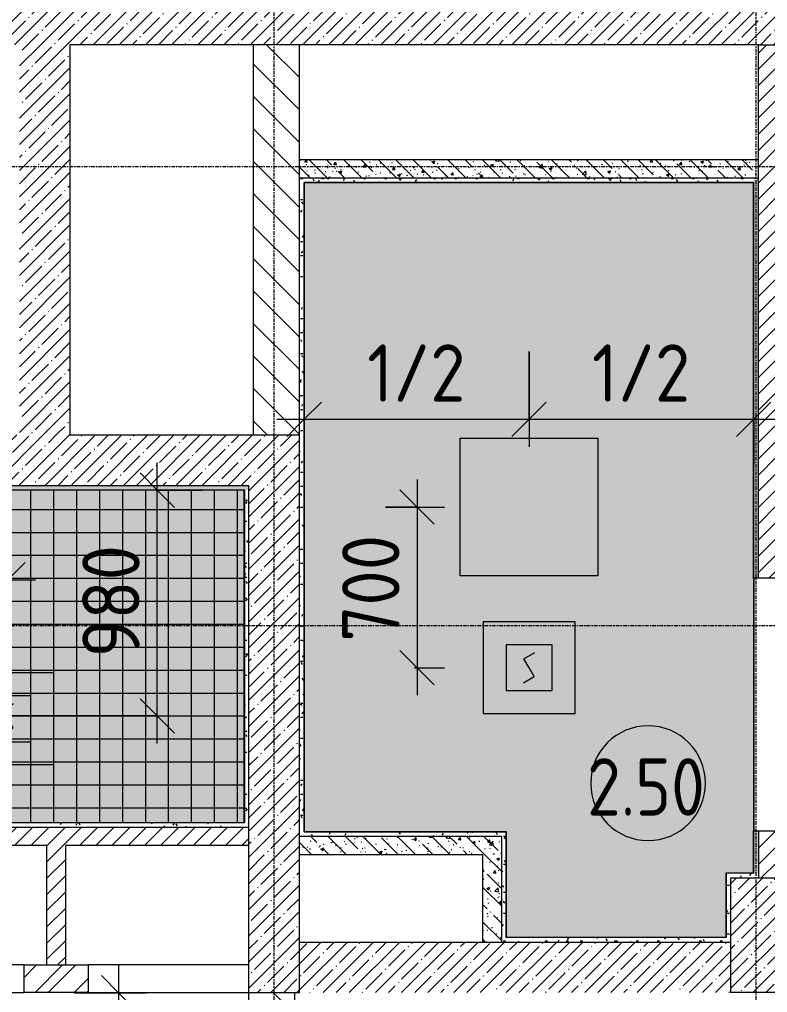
# Model space of a CAD drawing. Header units: millimetres. Extents: x 81548 to 272142, y -8553 to 29000.
# Drawn here: x 97500 to 100760, y 13400 to 17640 of the extents above; entities that cross this region are included whole.
import ezdxf

# ---------------------------------------------------------------- set-up
doc = ezdxf.new("R2010")
doc.units = ezdxf.units.MM
doc.linetypes.add('Осевая', pattern=[31.75, 6.35, -4.7625, 15.875, -4.7625])
for name, color, linetype, lineweight in [('A-ANNO-DIMS', 7, 'Continuous', 9), ('A-ANNO-DIMS-100', 7, 'Continuous', 9), ('A-AREA-IDEN', 7, 'Continuous', 9), ('A-CLNG-PATT', 7, 'Continuous', 9), ('A-WALL', 7, 'Continuous', 9), ('I-WALL', 7, 'Continuous', 9), ('Q-SPCQ', 7, 'Continuous', 9), ('S-COLS', 7, 'Continuous', 9), ('Оси-2', 7, 'Осевая', 9)]:
    doc.layers.add(name, color=color, linetype=linetype, lineweight=lineweight)
for name, color, linetype, lineweight, true_color in [('A-ANNO-NOTE', 1, 'Continuous', 9, 0xff0000), ('A-CLNG-1', 7, 'Continuous', 9, 0xeaeaea), ('A-WALL-1', 7, 'Continuous', 9, 0x3c3c3c), ('A-WALL-FNSH-1', 7, 'Continuous', 9, 0x3c3c3c), ('I-WALL-1', 7, 'Continuous', 9, 0x535353), ('Q-SPCQ-4', 1, 'Continuous', 9, 0xff0000), ('S-COLS-1', 9, 'Continuous', 9, 0x808080), ('S-COLS-2', 7, 'Continuous', 9, 0x3c3c3c)]:
    doc.layers.add(name, color=color, linetype=linetype, lineweight=lineweight, true_color=true_color)
doc.layers.add('A-CLNG-PATT-1', color=7, linetype='Continuous', lineweight=9, transparency=1)
doc.styles.add('GOST Common_1', font='GOST_Common.ttf', dxfattribs={"width": 0.9, "height": 250})
doc.styles.add('ISOCPEUR', font='isocpeur.ttf', dxfattribs={"width": 0.9, "height": 250})
doc.dimstyles.new('ISO-2_5_0_9К_БОЛЬШОЙ', dxfattribs={"dimscale": 304.8, "dimtxt": 248.995294, "dimasz": 0.492126, "dimexe": 0.393701, "dimexo": 0.984252, "dimgap": 0, "dimtad": 1, "dimdec": 0, "dimrnd": 10, "dimzin": 0, "dimdsep": 46, "dimtxsty": 'ISOCPEUR', "dimblk1": 'OBLIQUE', "dimblk2": 'OBLIQUE', "dimsah": 1, "dimcen": 0.09, "dimdle": 0.393701, "dimazin": 0, "dimtfac": 1, "dimtdec": 4, "dimtix": 1, "dimtmove": 0, "dimatfit": 3, "dimfxl": 1, "dimtvp": 1, "dimtolj": 1, "dimtzin": 0, "dimarcsym": 2})
pattern_1 = [(45, (0, 0), (-57.024626, 57.024626), []), (45, (57.025, 0), (-57.024626, 57.024626), [100.806, -20.161, 3.353, -16.808])]
pattern_2 = [(135, (0, 0), (-70.71068, -70.71068), [])]
pattern_3 = [(45, (0, 0), (-35.35534, 35.35534), [])]
pattern_4 = [(135, (0, 0), (-75.43415, -75.43415), [106.68, -17.78, 3.556, -17.78]), (135, (0, 75.39), (-75.43415, -75.43415), []), (50, (0, 0), (127.52922, -11.15758), [13.335, -146.685]), (355, (0, 0), (-24.66966, 133.74002), [10.668, -117.348]), (100.451, (10.63, -0.93), (102.85973, 122.58178), [11.333, -124.663]), (46.184, (0, 35.56), (189.75516, -29.43036), [20.002, -220.027]), (96.636, (15.81, 33.1), (166.1822, 173.1996), [17, -186.995]), (351.184, (0, 35.56), (166.18393, 173.19757), [16.002, -176.022]), (21, (17.78, 26.67), (106.13027, -71.58603), [13.335, -146.685]), (326, (17.78, 26.67), (43.26188, 128.93175), [10.668, -117.348]), (71.451, (26.62, 20.7), (149.39198, 57.34505), [11.333, -124.663]), (37.5, (0, 0), (2.162228, 59.188357), [3.353, -112.573, 3.353, -115.773, -117.792]), (37.5, (0, 0), (2.162228, 59.188357), [-235.052, 3.353, -114.44]), (7.5, (0, 0), (46.773857, 70.126152), [3.353, -64.567, 3.353, -109.906, -44.894]), (7.5, (0, 0), (46.773857, 70.126152), [-181.178, 3.353, -41.542]), (327.5, (-39.65, 0), (94.913671, -4.010093), [3.353, -41.097, 3.353, -135.331, -184.023]), (327.5, (-39.65, 0), (94.913671, -4.010093), [-183.134, 3.353, -180.67]), (317.5, (-57.43, 0), (103.69057, 17.79882), [3.353, -54.432, 3.353, -88.748, -130.683]), (317.5, (-57.43, 0), (103.69057, 17.79882), [-149.885, 3.353, -127.33])]
pattern_5 = [(0, (0, 0), (121.92, 30.48), [10.058, -81.382, 10.058, -81.382, -487.68]), (0, (0, 0), (121.92, 30.48), [-182.88, 10.058, -172.822, 10.058, -81.382, -213.36]), (0, (0, 0), (121.92, 30.48), [-457.2, 10.058, -50.902, 10.058, -142.342]), (120, (45.72, 15.24), (-87.356454, 90.345817), [10.058, -81.382, 10.058, -81.382, -487.68]), (120, (45.72, 15.24), (-87.356454, 90.345817), [-182.88, 10.058, -172.822, 10.058, -81.382, -213.36]), (120, (45.72, 15.24), (-87.356454, 90.345817), [-457.2, 10.058, -50.902, 10.058, -142.342]), (240, (60.96, 76.2), (-34.563546, -120.825817), [10.058, -81.382, 10.058, -81.382, -487.68]), (240, (60.96, 76.2), (-34.563546, -120.825817), [-182.88, 10.058, -172.822, 10.058, -81.382, -213.36]), (240, (60.96, 76.2), (-34.563546, -120.825817), [-457.2, 10.058, -50.902, 10.058, -142.342])]

# ---------------------------------------------------------------- blocks, each defined once
blk = doc.blocks.new('BSC_Колонна _Прямоугольная - 500х500-17857564-Сводный план потолков 2 этажа в осях 23-33')
at = {"layer": 'S-COLS-1'}
h = blk.add_hatch(dxfattribs=at)
h.set_pattern_fill('FP_17', color=256, style=0, pattern_type=2)
h.set_pattern_definition([(45, (-100850, -13650), (-57.024626, 57.024626), []), (45, (-100792.975, -13650), (-57.024626, 57.024626), [100.806, -20.161, 3.353, -16.808])])
h.paths.add_polyline_path([(-250, -250), (250, -250), (250, 250), (-250, 250), (-250, 37.6)])
at = {"layer": 'S-COLS-2'}
for p, q in [((-250, 250), (250, 250)), ((-250, -250), (-250, 250)), ((250, 250), (250, -250)), ((250, -250), (-250, -250))]:
    blk.add_line(p, q, dxfattribs=at)
blk = doc.blocks.new('Извещатель потолочный - Монтируемые на перекрытии-30355244-Сводный план потолков 2 этажа в осях 23-33')
at = {"layer": 'Q-SPCQ'}
for p, q in [((-300, 300), (-300, -100)), ((100, 300), (-300, 300)), ((100, -100), (100, 300)), ((0, 200), (-200, 200)), ((-200, 200), (-200, 0)), ((0, 0), (0, 200)), ((-122.5, 139), (-74.9, 166.5)), ((-100, 100), (-122.5, 139)), ((-77.5, 61), (-100, 100)), ((-125.1, 33.5), (-77.5, 61)), ((-200, 0), (0, 0)), ((-300, -100), (100, -100))]:
    blk.add_line(p, q, dxfattribs=at)
blk = doc.blocks.new('Извещатель потолочный - Монтируемые на перекрытии-30363648-Сводный план потолков 2 этажа в осях 23-33')
at = {"layer": 'Q-SPCQ'}
for p, q in [((-300, 300), (-300, -100)), ((100, 300), (-300, 300)), ((100, -100), (100, 300)), ((0, 200), (-200, 200)), ((-200, 200), (-200, 0)), ((0, 0), (0, 200)), ((-122.5, 139), (-74.9, 166.5)), ((-100, 100), (-122.5, 139)), ((-77.5, 61), (-100, 100)), ((-125.1, 33.5), (-77.5, 61)), ((-200, 0), (0, 0)), ((-300, -100), (100, -100))]:
    blk.add_line(p, q, dxfattribs=at)
blk = doc.blocks.new('DIMBLOCK27-Сводный план потолков 2 этажа в осях 23-33')
at = {"layer": 'A-ANNO-DIMS-100'}
for p, q in [((97932.3, 13519), (97932.3, 12370)), ((97738.4, 13399), (98052.3, 13399)), ((97932.3, 13399), (97738.4, 13399)), ((97780, 12370), (98052.3, 12370)), ((97932.3, 12370), (97780, 12370))]:
    blk.add_line(p, q, dxfattribs=at)
at = {"layer": 'A-ANNO-DIMS-100', "lineweight": 20}
for p, q in [((97932.3, 13399), (97857.3, 13474)), ((97932.3, 13399), (98007.3, 13324)), ((97932.3, 12370), (97857.3, 12445)), ((97932.3, 12370), (98007.3, 12295))]:
    blk.add_line(p, q, dxfattribs=at)
at = {"layer": 'A-ANNO-DIMS-100', "color": 0, "insert": (97605.7, 12669), "char_height": 250, "width": 517.144, "attachment_point": 1, "rotation": 90, "line_spacing_factor": 1.149209, "style": 'ISOCPEUR'}
blk.add_mtext('1/2', dxfattribs=at)
blk = doc.blocks.new('_Oblique')
at = {"color": 0, "linetype": 'ByBlock', "lineweight": -2}
blk.add_line((-0.5, -0.5), (0.5, 0.5), dxfattribs=at)
blk = doc.blocks.new('DIMBLOCK135-Сводный план потолков 2 этажа в осях 23-33')
at = {"layer": 'A-ANNO-DIMS-100'}
for p, q in [((98100.4, 14485), (98100.4, 15709)), ((98294.3, 15589), (97980.4, 15589)), ((98100.4, 15589), (98294.3, 15589)), ((97328.3, 14605), (98220.4, 14605)), ((98100.4, 14605), (97328.3, 14605))]:
    blk.add_line(p, q, dxfattribs=at)
at = {"layer": 'A-ANNO-DIMS-100', "lineweight": 20}
for p, q in [((98100.4, 15589), (98025.4, 15664)), ((98100.4, 15589), (98175.4, 15514)), ((98100.4, 14605), (98025.4, 14680)), ((98100.4, 14605), (98175.4, 14530))]:
    blk.add_line(p, q, dxfattribs=at)
at = {"layer": 'A-ANNO-DIMS-100', "color": 0, "insert": (97773.8, 14860), "char_height": 250, "width": 568.858, "attachment_point": 1, "rotation": 90, "line_spacing_factor": 1.149209, "style": 'ISOCPEUR'}
blk.add_mtext('980', dxfattribs=at)
blk = doc.blocks.new('DIMBLOCK136-Сводный план потолков 2 этажа в осях 23-33')
at = {"layer": 'A-ANNO-DIMS-100'}
for p, q in [((97450, 15093), (97450, 15318.9)), ((96650, 15230.4), (96650, 15078.9)), ((96650, 15198.9), (96650, 15230.4)), ((96530, 15198.9), (97570, 15198.9)), ((97450, 15198.9), (97450, 15093))]:
    blk.add_line(p, q, dxfattribs=at)
at = {"layer": 'A-ANNO-DIMS-100', "lineweight": 20}
for p, q in [((96650, 15198.9), (96725, 15273.9)), ((97450, 15198.9), (97525, 15273.9)), ((96650, 15198.9), (96575, 15123.9)), ((97450, 15198.9), (97375, 15123.9))]:
    blk.add_line(p, q, dxfattribs=at)
at = {"layer": 'A-ANNO-DIMS-100', "color": 0, "insert": (96813, 15525.5), "char_height": 250, "width": 568.858, "attachment_point": 1, "line_spacing_factor": 1.149209, "style": 'ISOCPEUR'}
blk.add_mtext('800', dxfattribs=at)
blk = doc.blocks.new('DIMBLOCK137-Сводный план потолков 2 этажа в осях 23-33')
at = {"layer": 'A-ANNO-DIMS-100'}
for p, q in [((99232.8, 15635.5), (99232.8, 14695.5)), ((99095.1, 15515.5), (99352.8, 15515.5)), ((99232.8, 15515.5), (99095.1, 15515.5)), ((99221, 14815.5), (99352.8, 14815.5)), ((99232.8, 14815.5), (99221, 14815.5))]:
    blk.add_line(p, q, dxfattribs=at)
at = {"layer": 'A-ANNO-DIMS-100', "lineweight": 20}
for p, q in [((99232.8, 15515.5), (99157.8, 15590.5)), ((99232.8, 15515.5), (99307.8, 15440.5)), ((99232.8, 14815.5), (99157.8, 14890.5)), ((99232.8, 14815.5), (99307.8, 14740.5))]:
    blk.add_line(p, q, dxfattribs=at)
at = {"layer": 'A-ANNO-DIMS-100', "color": 0, "insert": (98906.2, 14928.5), "char_height": 250, "width": 568.858, "attachment_point": 1, "rotation": 90, "line_spacing_factor": 1.149209, "style": 'ISOCPEUR'}
blk.add_mtext('700', dxfattribs=at)
blk = doc.blocks.new('DIMBLOCK138-Сводный план потолков 2 этажа в осях 23-33')
at = {"layer": 'A-ANNO-DIMS-100'}
for p, q in [((99720.5, 16193.8), (99720.5, 15777.7)), ((99720.5, 15897.7), (99720.5, 16193.8)), ((98741, 15703.8), (98741, 16017.7)), ((98621, 15897.7), (99720.5, 15897.7)), ((98741, 15897.7), (98741, 15703.8))]:
    blk.add_line(p, q, dxfattribs=at)
at = {"layer": 'A-ANNO-DIMS-100', "lineweight": 20}
for p, q in [((98741, 15897.7), (98816, 15972.7)), ((99720.5, 15897.7), (99795.5, 15972.7)), ((98741, 15897.7), (98666, 15822.7)), ((99720.5, 15897.7), (99645.5, 15822.7))]:
    blk.add_line(p, q, dxfattribs=at)
at = {"layer": 'A-ANNO-DIMS-100', "color": 0, "insert": (99015.3, 16224.3), "char_height": 250, "width": 517.144, "attachment_point": 1, "line_spacing_factor": 1.149209, "style": 'ISOCPEUR'}
blk.add_mtext('1/2', dxfattribs=at)
blk = doc.blocks.new('DIMBLOCK139-Сводный план потолков 2 этажа в осях 23-33')
at = {"layer": 'A-ANNO-DIMS-100'}
for p, q in [((99720.5, 16193.8), (99720.5, 15777.7)), ((99720.5, 15897.7), (99720.5, 16193.8)), ((100700, 15703.8), (100700, 16017.7)), ((99720.5, 15897.7), (100820, 15897.7)), ((100700, 15897.7), (100700, 15703.8))]:
    blk.add_line(p, q, dxfattribs=at)
at = {"layer": 'A-ANNO-DIMS-100', "lineweight": 20}
for p, q in [((99720.5, 15897.7), (99795.5, 15972.7)), ((100700, 15897.7), (100775, 15972.7)), ((99720.5, 15897.7), (99645.5, 15822.7)), ((100700, 15897.7), (100625, 15822.7))]:
    blk.add_line(p, q, dxfattribs=at)
at = {"layer": 'A-ANNO-DIMS-100', "color": 0, "insert": (99994.8, 16224.3), "char_height": 250, "width": 517.144, "attachment_point": 1, "line_spacing_factor": 1.149209, "style": 'ISOCPEUR'}
blk.add_mtext('1/2', dxfattribs=at)
blk = doc.blocks.new('Марка_Помещения - Номер-25198446-Сводный план потолков 2 этажа в осях 23-33')
at = {"layer": 'A-AREA-IDEN'}
for start, end in [(360, 180), (180, 360)]:
    blk.add_arc((0, 0), 2.5, start, end, dxfattribs=at)

msp = doc.modelspace()

# ---------------------------------------------------------------- hatches: boundary and pattern name
at = {"layer": 'A-CLNG-PATT'}
h = msp.add_hatch(dxfattribs=at)
h.set_pattern_fill('FP_29', color=256, style=0, pattern_type=2)
h.set_pattern_definition([(0, (96650, 14605), (0, -100), []), (270, (96650, 14605), (-100, -6e-15), [])])
h.paths.add_polyline_path([(96719, 13621), (96719, 14141), (98479, 14141), (98479, 15589), (94821, 15589), (94821, 13621)])
h.paths.add_polyline_path([(94901.2, 13796.5), (94886.2, 13796.5), (94886.2, 13846.5), (94901.2, 13846.5)])
h.paths.add_polyline_path([(94886.2, 13996.5), (94886.2, 14046.5), (94901.2, 14046.5), (94901.2, 13996.5)])
at = {"layer": 'A-CLNG-PATT-1'}
for points in [[(100579.9, 13640), (100580, 13641), (100580, 13920), (100700, 13920), (100699, 16930), (98740, 16929), (98741, 14100), (99620, 14099), (99621, 13640), (100579, 13640)], [(99620, 13640), (100579, 13640), (100580, 13920), (100700, 13920), (100700, 16929), (98740, 16929), (98741, 14100), (99620, 14100), (99620, 13687.6)]]:
    msp.add_hatch(color=256, dxfattribs=at).paths.add_polyline_path(points)
h = msp.add_hatch(color=256, dxfattribs=at)
h.paths.add_polyline_path([(96719, 13621), (96719, 14141), (98479, 14141), (98479, 15589), (94821, 15589), (94821, 13621)])
h.paths.add_polyline_path([(94901.2, 13796.5), (94886.2, 13796.5), (94886.2, 13846.5), (94901.2, 13846.5)])
h.paths.add_polyline_path([(94886.2, 13996.5), (94886.2, 14046.5), (94901.2, 14046.5), (94901.2, 13996.5)])
h = msp.add_hatch(color=256, dxfattribs=at)
h.paths.add_polyline_path([(96719, 13621), (96719, 14141), (98479, 14141), (98479, 15589), (94821, 15589), (94821, 13621)])
h.paths.add_polyline_path([(94901.2, 13796.5), (94886.2, 13796.5), (94886.2, 13846.5), (94901.2, 13846.5)])
h.paths.add_polyline_path([(94886.2, 13996.5), (94886.2, 14046.5), (94901.2, 14046.5), (94901.2, 13996.5)])
at = {"layer": 'I-WALL'}
h = msp.add_hatch(dxfattribs=at)
h.set_pattern_fill('FP_2', color=256, style=0, pattern_type=2)
h.set_pattern_definition(pattern_1)
h.paths.add_polyline_path([(100720, 17530), (100800, 17530), (100800, 17750), (94580, 17750), (94580, 17530), (99826, 17530)])
h = msp.add_hatch(dxfattribs=at)
h.set_pattern_fill('FP_2', color=256, style=0, pattern_type=2)
h.set_pattern_definition(pattern_1)
h.paths.add_polyline_path([(97720, 15830), (97720, 17530), (97500, 17530), (97500, 15830)])
h = msp.add_hatch(dxfattribs=at)
h.set_pattern_fill('FP_4', color=256, style=0, pattern_type=2)
h.set_pattern_definition(pattern_2)
h.paths.add_polyline_path([(98720, 15830), (98720, 17530), (98520, 17530), (98520, 15830)])
h = msp.add_hatch(dxfattribs=at)
h.set_pattern_fill('FP_5', color=256, style=0, pattern_type=2)
h.set_pattern_definition(pattern_3)
h.paths.add_polyline_path([(100800, 13900), (100800, 14105), (100720, 14105), (100720, 13900)])
h.paths.add_polyline_path([(100720, 15205), (100800, 15205), (100800, 17530), (100720, 17530), (100720, 15483.5)])
h = msp.add_hatch(dxfattribs=at)
h.set_pattern_fill('FP_9', color=256, style=0, pattern_type=2)
h.set_pattern_definition(pattern_4)
h.paths.add_polyline_path([(100720, 16950), (100720, 17030), (98720, 17030), (98720, 16950), (100700, 16950)])
h = msp.add_hatch(dxfattribs=at)
h.set_pattern_fill('FP_20', color=256, style=0, pattern_type=2)
h.set_pattern_definition(pattern_5)
h.paths.add_polyline_path([(100699, 16930), (100700, 16930), (100700, 16950), (98720, 16950), (98720, 16930), (99826, 16930)])
h = msp.add_hatch(dxfattribs=at)
h.set_pattern_fill('FP_20', color=256, style=0, pattern_type=2)
h.set_pattern_definition(pattern_5)
h.paths.add_polyline_path([(98720, 14080), (98740, 14080), (98740, 16930), (98720, 16930), (98720, 15483.5)])
h = msp.add_hatch(dxfattribs=at)
h.set_pattern_fill('FP_20', color=256, style=0, pattern_type=2)
h.set_pattern_definition(pattern_5)
h.paths.add_polyline_path([(100720, 13920), (100720, 14105), (100700, 14105), (100700, 13920)])
h.paths.add_polyline_path([(100720, 15205), (100720, 16950), (100700, 16950), (100700, 15205)])
h = msp.add_hatch(dxfattribs=at)
h.set_pattern_fill('FP_2', color=256, style=0, pattern_type=2)
h.set_pattern_definition(pattern_1)
h.paths.add_polyline_path([(98500, 15610), (98500, 15830), (97200, 15830), (97200, 15610), (97282.7, 15610)])
h.paths.add_polyline_path([(94800, 15610), (95850, 15610), (95850, 15830), (94800, 15830)])
h = msp.add_hatch(dxfattribs=at)
h.set_pattern_fill('FP_2', color=256, style=0, pattern_type=2)
h.set_pattern_definition(pattern_1)
h.paths.add_polyline_path([(98554.4, 13400), (98720, 13400), (98720, 15830), (98500, 15830), (98500, 13400)])
h = msp.add_hatch(dxfattribs=at)
h.set_pattern_fill('FP_20', color=256, style=0, pattern_type=2)
h.set_pattern_definition(pattern_5)
h.paths.add_polyline_path([(98479, 15590), (98500, 15590), (98500, 15610), (94800, 15610), (94800, 15590), (97282.7, 15590)])
h = msp.add_hatch(dxfattribs=at)
h.set_pattern_fill('FP_20', color=256, style=0, pattern_type=2)
h.set_pattern_definition(pattern_5)
h.paths.add_polyline_path([(98480, 14140), (98500, 14140), (98500, 15590), (98480, 15590), (98480, 14141)])
h = msp.add_hatch(dxfattribs=at)
h.set_pattern_fill('FP_20', color=256, style=0, pattern_type=2)
h.set_pattern_definition(pattern_5)
h.paths.add_polyline_path([(98500, 14120), (98500, 14140), (96740, 14140), (96740, 14120), (97282.7, 14120)])
h = msp.add_hatch(dxfattribs=at)
h.set_pattern_fill('FP_5', color=256, style=0, pattern_type=2)
h.set_pattern_definition(pattern_3)
h.paths.add_polyline_path([(98500, 14040), (98500, 14120), (96820, 14120), (96820, 14040), (97700, 14040)])
h = msp.add_hatch(dxfattribs=at)
h.set_pattern_fill('FP_9', color=256, style=0, pattern_type=2)
h.set_pattern_definition(pattern_4)
h.paths.add_polyline_path([(99600, 14000), (99600, 14080), (98720, 14080), (98720, 14000), (99520, 14000)])
h = msp.add_hatch(dxfattribs=at)
h.set_pattern_fill('FP_20', color=256, style=0, pattern_type=2)
h.set_pattern_definition(pattern_5)
h.paths.add_polyline_path([(99620, 14080), (99620, 14100), (98740, 14100), (98740, 14080), (99600, 14080)])
h = msp.add_hatch(dxfattribs=at)
h.set_pattern_fill('FP_20', color=256, style=0, pattern_type=2)
h.set_pattern_definition(pattern_5)
h.paths.add_polyline_path([(99600, 13620), (99620, 13620), (99620, 14080), (99600, 14080), (99600, 13687.6)])
h = msp.add_hatch(dxfattribs=at)
h.set_pattern_fill('FP_5', color=256, style=0, pattern_type=2)
h.set_pattern_definition(pattern_3)
h.paths.add_polyline_path([(97700, 13520), (97700, 14040), (97620, 14040), (97620, 13520)])
h = msp.add_hatch(dxfattribs=at)
h.set_pattern_fill('FP_9', color=256, style=0, pattern_type=2)
h.set_pattern_definition(pattern_4)
h.paths.add_polyline_path([(99600, 13620), (99600, 14000), (99520, 14000), (99520, 13620)])
h = msp.add_hatch(dxfattribs=at)
h.set_pattern_fill('FP_20', color=256, style=0, pattern_type=2)
h.set_pattern_definition(pattern_5)
h.paths.add_polyline_path([(100580, 13620), (100600, 13620), (100600, 13920), (100580, 13920), (100580, 13640)])
h = msp.add_hatch(dxfattribs=at)
h.set_pattern_fill('FP_20', color=256, style=0, pattern_type=2)
h.set_pattern_definition(pattern_5)
h.paths.add_polyline_path([(100720, 13900), (100720, 13920), (100600, 13920), (100600, 13900)])
h = msp.add_hatch(dxfattribs=at)
h.set_pattern_fill('FP_2', color=256, style=0, pattern_type=2)
h.set_pattern_definition(pattern_1)
h.paths.add_polyline_path([(99826, 13400), (100600, 13400), (100600, 13620), (98720, 13620), (98720, 13400), (99190.2, 13400)])
h = msp.add_hatch(dxfattribs=at)
h.set_pattern_fill('FP_20', color=256, style=0, pattern_type=2)
h.set_pattern_definition(pattern_5)
h.paths.add_polyline_path([(100447.5, 13620), (100580, 13620), (100580, 13640), (99620, 13640), (99620, 13620), (99826, 13620)])
h = msp.add_hatch(dxfattribs=at)
h.set_pattern_fill('FP_19', color=256, style=0, pattern_type=2)
h.set_pattern_definition([(45, (0, 0), (-85.53659, 85.53659), []), (45, (57.02, 0), (-85.53659, 85.53659), [])])
h.paths.add_polyline_path([(97800, 13400), (97800, 13520), (97520, 13520), (97520, 13400)])
h = msp.add_hatch(dxfattribs=at)
h.set_pattern_fill('FP_4', color=256, style=0, pattern_type=2)
h.set_pattern_definition(pattern_2)
h.paths.add_polyline_path([(98500, 11320), (98700, 11320), (98700, 11340), (98500, 11340)])
h.paths.add_polyline_path([(98700, 13240), (98700, 13400), (98500, 13400), (98500, 13240), (98554.4, 13240)])

# ---------------------------------------------------------------- linework, layer by layer
at = {"layer": 'A-ANNO-NOTE'}
for p, q in [((99420.5, 15215.5), (99420.5, 15815.5)), ((99420.5, 15815.5), (100020.5, 15815.5)), ((100020.5, 15815.5), (100020.5, 15215.5)), ((100020.5, 15215.5), (99420.5, 15215.5))]:
    msp.add_line(p, q, dxfattribs=at)
at = {"layer": 'A-CLNG-1'}
for p, q in [((100700, 16929), (98740, 16929)), ((100579, 13639.8), (100579, 13919))]:
    msp.add_line(p, q, dxfattribs=at)
at = {"layer": 'A-WALL'}
for p, q in [((98720, 13400), (98720, 17530)), ((100720, 17530), (100800, 17530)), ((98740, 16930), (100700, 16930)), ((98740, 14100), (98740, 16930)), ((100720, 15205), (100720, 16950)), ((98520, 15830), (98720, 15830)), ((98500, 13240), (98500, 15610)), ((94820, 15590), (98480, 15590)), ((98480, 15590), (98480, 14140)), ((98480, 14140), (96720, 14140)), ((99600, 14080), (98720, 14080)), ((100720, 14105), (100720, 13900)), ((99600, 13620), (100600, 13620)), ((100447.5, 13640), (99620, 13640))]:
    msp.add_line(p, q, dxfattribs=at)
at = {"layer": 'A-WALL-1'}
for p, q in [((100720, 17530), (97720, 17530)), ((97720, 17530), (97720, 15830)), ((98520, 15830), (98520, 17530)), ((100720, 16950), (100720, 17530)), ((98720, 17030), (100720, 17030)), ((98720, 16950), (100720, 16950)), ((100700, 15205), (100700, 16930)), ((97720, 15830), (98520, 15830)), ((94800, 15610), (98500, 15610)), ((100820, 15205), (100700, 15205)), ((96740, 14120), (98500, 14120)), ((98740, 14100), (99620, 14100)), ((99600, 14080), (99600, 13620)), ((99620, 14100), (99620, 13640)), ((100700, 14105), (100820, 14105)), ((100700, 13920), (100700, 14105)), ((97620, 14040), (96820, 14040)), ((97620, 13520), (97620, 14040)), ((98500, 14040), (97700, 14040)), ((97700, 14040), (97700, 13520)), ((99520, 14000), (98720, 14000)), ((99520, 13620), (99520, 14000)), ((100699, 13920), (100700, 13920)), ((98720, 13620), (99600, 13620)), ((100580, 13640), (100580, 13641)), ((97520, 13400), (97520, 13520)), ((97520, 13520), (97800, 13520)), ((97800, 13520), (97800, 13400)), ((97800, 13400), (97520, 13400)), ((98500, 13400), (98720, 13400)), ((98700, 13240), (98700, 13400)), ((98720, 13400), (98720, 13400))]:
    msp.add_line(p, q, dxfattribs=at)
at = {"layer": 'A-WALL-FNSH-1'}
for p, q in [((98741, 16929), (98741, 14100)), ((100699, 15205), (100699, 16929)), ((98479, 15589), (94821, 15589)), ((98479, 14141), (98479, 15589)), ((100700, 15205), (100699, 15205)), ((96719, 14141), (98479, 14141)), ((98740, 14101), (99621, 14101)), ((99621, 14101), (99621, 13641)), ((100699, 13921), (100699, 14105)), ((100699, 14105), (100700, 14105)), ((100579, 13919), (100579, 13921)), ((100579, 13921), (100699, 13921)), ((100580, 13920), (100580, 13641)), ((100699, 13920), (100580, 13920)), ((99621, 13641), (100579, 13641)), ((100580, 13640), (100447.5, 13640))]:
    msp.add_line(p, q, dxfattribs=at)
at = {"layer": 'I-WALL-1'}
for p, q in [((100699, 15205), (100699, 14105)), ((100700, 15205), (100700, 14105)), ((97520, 13520), (96820, 13520)), ((98500, 13520), (97800, 13520)), ((96820, 13400), (97520, 13400)), ((97800, 13400), (98500, 13400))]:
    msp.add_line(p, q, dxfattribs=at)
at = {"layer": 'Оси-2'}
for p, q in [((100710, 593.7), (100710, 19528.3)), ((98610, 593.7), (98610, 19415.1)), ((84847.6, 17000), (122738, 17000)), ((84847.6, 15000), (122160, 15000))]:
    msp.add_line(p, q, dxfattribs=at)

# ---------------------------------------------------------------- block references
at = {"layer": 'A-AREA-IDEN', "xscale": 99.99999999999993, "yscale": 99.99999999999993, "zscale": 99.99999999999993}
msp.add_blockref('Марка_Помещения - Номер-25198446-Сводный план потолков 2 этажа в осях 23-33', (100239.5, 14312.3), dxfattribs=at)
at = {"layer": 'Q-SPCQ-4'}
for name, p in [('Извещатель потолочный - Монтируемые на перекрытии-30363648-Сводный план потолков 2 этажа в осях 23-33', (99821, 14715.5)), ('Извещатель потолочный - Монтируемые на перекрытии-30355244-Сводный план потолков 2 этажа в осях 23-33', (97550, 14493))]:
    msp.add_blockref(name, p, dxfattribs=at)
at = {"layer": 'S-COLS'}
msp.add_blockref('BSC_Колонна _Прямоугольная - 500х500-17857564-Сводный план потолков 2 этажа в осях 23-33', (100850, 13650), dxfattribs=at)

# ---------------------------------------------------------------- texts
at = {"layer": 'A-AREA-IDEN', "insert": (99973.7, 14420.8), "char_height": 250, "width": 663.797, "attachment_point": 1, "style": 'GOST Common_1'}
msp.add_mtext('2.50', dxfattribs=at)

# ---------------------------------------------------------------- dimensions: what is measured, and where the dimension line sits
at = {"layer": 'A-ANNO-DIMS'}
for base, p1, p2, picture, middle in [((99720.5, 15897.7), (98741, 16003.8), (99720.5, 15893.8), 'DIMBLOCK138-Сводный план потолков 2 этажа в осях 23-33', (99230.8, 16022.7)), ((100700, 15897.7), (99720.5, 15893.8), (100700, 16003.8), 'DIMBLOCK139-Сводный план потолков 2 этажа в осях 23-33', (100210.3, 16022.7))]:
    dim = msp.add_linear_dim(base=base, p1=p1, p2=p2, text='1/2', dimstyle='ISO-2_5_0_9К_БОЛЬШОЙ', override={"dimpost": '<>', "dimfxl": 985.655264}, dxfattribs=at)
    dim.commit()
    dim.dimension.update_dxf_attribs({"geometry": picture, "text_midpoint": middle})
for base, p1, p2, override, picture, middle in [((98100.4, 15589), (97028.3, 14605), (97994.3, 15589), {"dimpost": '<>', "dimfxl": 1378.946873}, 'DIMBLOCK135-Сводный план потолков 2 этажа в осях 23-33', (97975.4, 15097)), ((99232.8, 14815.5), (99395.1, 15515.5), (99521, 14815.5), {"dimpost": '<>', "dimfxl": 711.228715}, 'DIMBLOCK137-Сводный план потолков 2 этажа в осях 23-33', (99107.8, 15165.5))]:
    dim = msp.add_linear_dim(base=base, p1=p1, p2=p2, angle=90, dimstyle='ISO-2_5_0_9К_БОЛЬШОЙ', override=override, dxfattribs=at)
    dim.commit()
    dim.dimension.update_dxf_attribs({"geometry": picture, "text_midpoint": middle})
dim = msp.add_linear_dim(base=(97450, 15198.9), p1=(96650, 14930.4), p2=(97450, 14793), dimstyle='ISO-2_5_0_9К_БОЛЬШОЙ', override={"dimpost": '<>', "dimfxl": 811.716942}, dxfattribs=at)
dim.commit()
dim.dimension.update_dxf_attribs({"geometry": 'DIMBLOCK136-Сводный план потолков 2 этажа в осях 23-33', "text_midpoint": (97050, 15323.9)})
dim = msp.add_linear_dim(base=(97932.3, 12370), p1=(98038.4, 13399), p2=(98080, 12370), angle=90, text='1/2', dimstyle='ISO-2_5_0_9К_БОЛЬШОЙ', override={"dimpost": '<>', "dimfxl": 1029.84087}, dxfattribs=at)
dim.commit()
dim.dimension.update_dxf_attribs({"geometry": 'DIMBLOCK27-Сводный план потолков 2 этажа в осях 23-33', "text_midpoint": (97807.3, 12884.5)})

doc.saveas('drawing.dxf')
